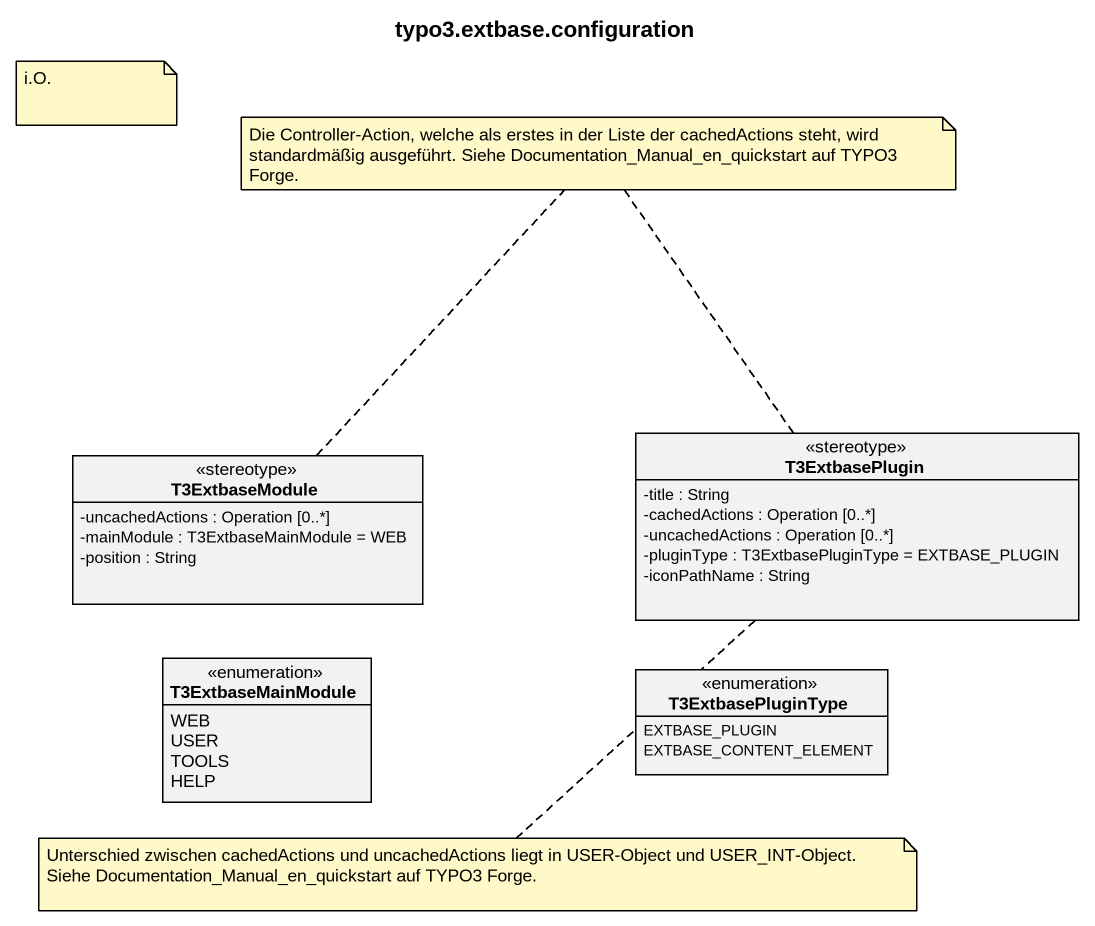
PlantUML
@startuml
title typo3.extbase.configuration
hide circle
hide empty members
skinparam classAttributeIconSize 0
class T3ExtbaseModule <<stereotype>> {
  -uncachedActions : Operation [0..*]
  -mainModule : T3ExtbaseMainModule = WEB
  -position : String
}
class T3ExtbasePlugin <<stereotype>> {
  -title : String
  -cachedActions : Operation [0..*]
  -uncachedActions : Operation [0..*]
  -pluginType : T3ExtbasePluginType = EXTBASE_PLUGIN
  -iconPathName : String
}
enum T3ExtbaseMainModule {
  WEB
  USER
  TOOLS
  HELP
}
enum T3ExtbasePluginType {
  EXTBASE_PLUGIN
  EXTBASE_CONTENT_ELEMENT
}
note as N1
  i.O.
end note
note as N2
  Die Controller-Action, welche als erstes in der Liste der cachedActions steht, wird standardmäßig ausgeführt. Siehe Documentation_Manual_en_quickstart auf TYPO3 Forge.
end note
N2 .. T3ExtbasePlugin
N2 .. T3ExtbaseModule
note bottom of T3ExtbasePlugin : Unterschied zwischen cachedActions und uncachedActions liegt in USER-Object und USER_INT-Object. Siehe Documentation_Manual_en_quickstart auf TYPO3 Forge.
@enduml
